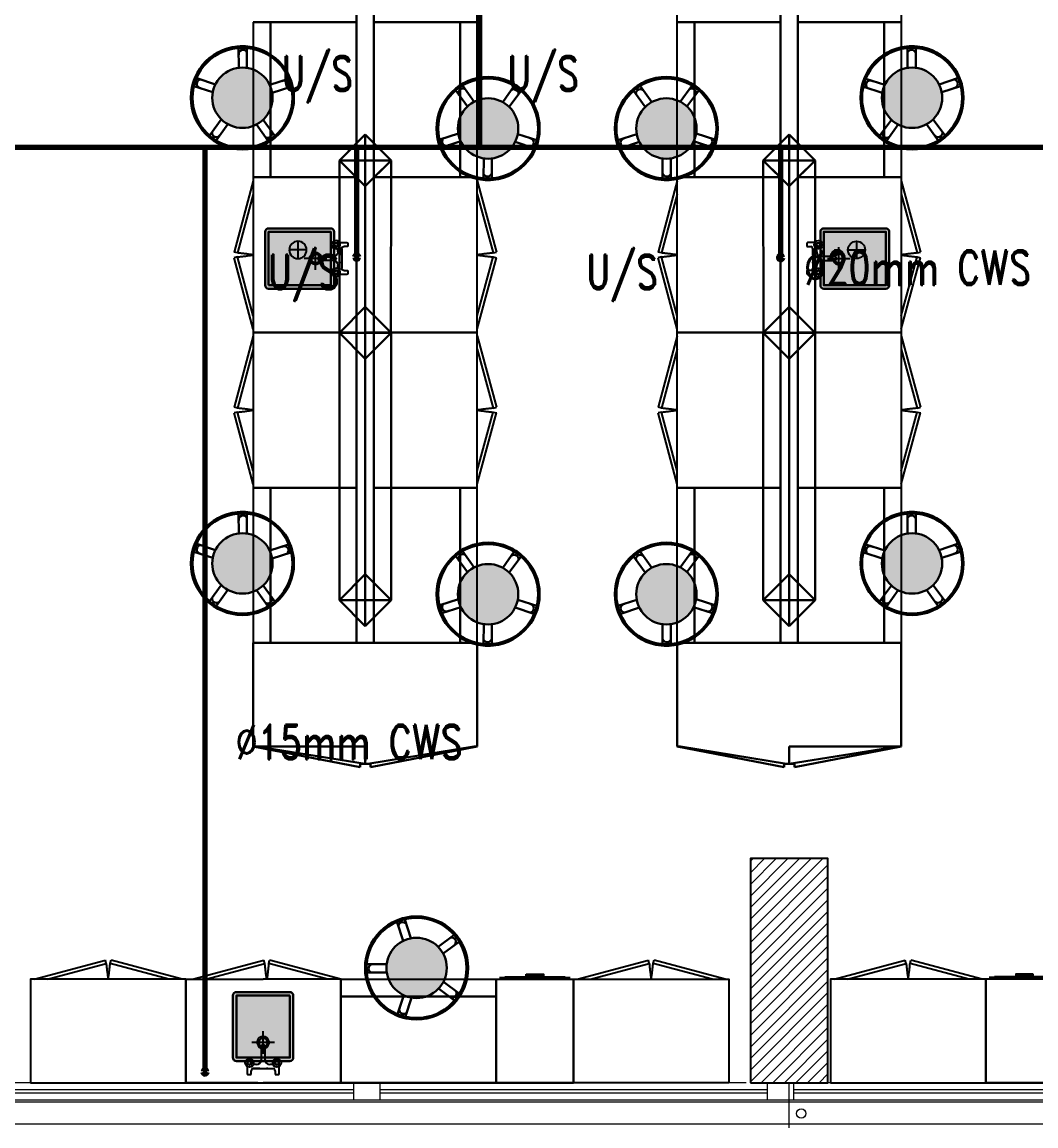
# Model space of a CAD drawing. Extents: x 800 to 995, y 398 to 804.
# Drawn here: x 888.55 to 894.43, y 742.38 to 748.78 of the extents above; entities that cross this region are included whole.
import ezdxf

# ---------------------------------------------------------------- set-up
doc = ezdxf.new("R2010")
doc.units = 0
doc.header["$MEASUREMENT"] = 0
for name, pattern in [('ACAD_ISO02W100', [15, 12, -3]), ('CENTERX2', [4, 2.5, -0.5, 0.5, -0.5]), ('DASHED', [19.05, 12.7, -6.35])]:
    doc.linetypes.add(name, pattern=pattern)
doc.layers.get('0').update_dxf_attribs({"color": 252, "linetype": 'CONTINUOUS', "lineweight": 30})
for name, color, linetype in [('-FUR', 252, 'CONTINUOUS'), ('LAYER8', 3, 'CONTINUOUS'), ('SAN', 2, 'CONTINUOUS')]:
    doc.layers.add(name, color=color, linetype=linetype)
for name, color, linetype, lineweight in [('axis', 1, 'CENTERX2', 5), ('Column', 6, 'CONTINUOUS', 25), ('elev', 90, 'CONTINUOUS', 9), ('Elevation', 150, 'CONTINUOUS', 18), ('hatch', 252, 'CONTINUOUS', 9), ('P-C-WATER', 5, 'CONTINUOUS', 70), ('P-TEXT', 1, 'CONTINUOUS', 25), ('WINDOW', 252, 'CONTINUOUS', 5)]:
    doc.layers.add(name, color=color, linetype=linetype, lineweight=lineweight)
doc.styles.add('ROMANC', font='romand.shx')

# ---------------------------------------------------------------- blocks, each defined once
blk = doc.blocks.new('YY5Y5')
at = {"layer": 'SAN', "color": 1}
for p, q in [((433.83, 542.04), (433.83, 538.56)), ((435.73, 542.41), (434.2, 542.41)), ((435.73, 540.55), (435.73, 542.41)), ((446.18, 539.55), (436.73, 539.55)), ((443.04, 539.55), (446.16, 539.55)), ((447.16, 542.41), (447.16, 540.55)), ((448.69, 542.41), (447.16, 542.41)), ((449.07, 538.56), (449.07, 542.04)), ((434.16, 537.56), (433.7, 538.02)), ((434.16, 536.15), (433.7, 535.69)), ((435.58, 537.56), (436.04, 538.02)), ((435.58, 536.15), (436.04, 535.69)), ((436.72, 537.65), (438.25, 537.65)), ((440.5, 535.4), (440.5, 528.74)), ((442.4, 528.74), (442.4, 535.4)), ((444.65, 537.65), (446.18, 537.65)), ((447.32, 537.56), (446.86, 538.02)), ((447.32, 536.15), (446.86, 535.69)), ((448.74, 537.56), (449.2, 538.02)), ((448.74, 536.15), (449.2, 535.69)), ((440.87, 528.36), (442.03, 528.36))]:
    blk.add_line(p, q, dxfattribs=at)
at = {"layer": 'SAN', "color": 1, "linetype": 'Continuous'}
blk.add_line((439.23, 539.55), (439.86, 539.55), dxfattribs=at)
at = {"layer": 'SAN', "color": 2, "linetype": 'DASHED'}
for points in [[(441.45, 532.42), (441.45, 521.63)], [(436.06, 527.03), (446.84, 527.03)]]:
    blk.add_lwpolyline(points, dxfattribs=at)
at = {"layer": 'SAN', "color": 1}
for centre, radius in [((434.87, 536.85), 2), ((434.87, 536.85), 1), ((434.87, 536.85), 0.8), ((448.03, 536.85), 2), ((448.03, 536.85), 1), ((448.03, 536.85), 0.8)]:
    blk.add_circle(centre, radius, dxfattribs=at)
for centre, radius, start, end in [((434.2, 542.04), 0.375, 90, 180), ((436.73, 540.55), 1, 180, 270), ((446.16, 540.55), 1, 270, 0), ((448.69, 542.04), 0.375, 0, 90), ((438.25, 535.4), 2.25, 0, 90), ((444.65, 535.4), 2.25, 90, 180), ((441.45, 527.03), 2.86, 109.4319, 70.5681), ((441.45, 527.03), 2.08, 117.2765, 62.7235), ((440.87, 528.74), 0.375, 180, 270), ((442.03, 528.74), 0.375, 270, 360)]:
    blk.add_arc(centre, radius, start, end, dxfattribs=at)
blk = doc.blocks.new('fd')
at = {"layer": '-FUR'}
h = blk.add_hatch(color=254, dxfattribs=at)
h.paths.add_polyline_path([(1322.6636, 576.6994), (1322.3536, 576.6994), (1322.3536, 577.0594), (1322.6636, 577.0594)], flags=16)
edge = h.paths.add_edge_path()
edge.add_line((1322.6636, 576.6794), (1322.3536, 576.6794))
edge.add_arc((1322.3536, 576.6994), 0.02, 180, 270, ccw=False)
edge.add_line((1322.3336, 576.6994), (1322.3336, 577.0594))
edge.add_arc((1322.3536, 577.0594), 0.02, 90, 180, ccw=False)
edge.add_line((1322.3536, 577.0794), (1322.6636, 577.0794))
edge.add_arc((1322.6636, 577.0594), 0.02, 0, 90, ccw=False)
edge.add_line((1322.6836, 577.0594), (1322.6836, 576.6994))
edge.add_arc((1322.6636, 576.6994), 0.02, -90, 0, ccw=False)
blk.add_hatch(color=253, dxfattribs=at).paths.add_polyline_path([(1322.6636, 577.0594), (1322.6636, 576.6994), (1322.3536, 576.6994), (1322.3536, 577.0594)])
h = blk.add_hatch(color=251, dxfattribs=at)
h.paths.add_polyline_path([(1322.6337, 577.0294), (1322.6636, 577.0594), (1322.6636, 576.6994), (1322.6336, 576.7294)])
h.paths.add_polyline_path([(1322.6336, 576.7294), (1322.6636, 576.6994), (1322.3536, 576.6994), (1322.3836, 576.7294)])
h = blk.add_hatch(color=252, dxfattribs=at)
h.paths.add_polyline_path([(1322.3836, 577.0294), (1322.3536, 577.0594), (1322.6636, 577.0594), (1322.6337, 577.0294)])
h.paths.add_polyline_path([(1322.3836, 576.7294), (1322.3536, 576.6994), (1322.3536, 577.0594), (1322.3836, 577.0294)])
for p, q in [((1322.4784, 577.2056), (1322.0597, 577.2056)), ((1322.4784, 577.2056), (1322.9597, 577.2056)), ((1322.0597, 576.6056), (1322.5097, 576.6056)), ((1322.9597, 576.6056), (1322.5097, 576.6056))]:
    blk.add_line(p, q, dxfattribs=at)
at = {"layer": '-FUR', "linetype": 'ACAD_ISO02W100'}
for p, q in [((1322.0597, 577.2056), (1322.5097, 577.2056)), ((1322.9597, 577.2056), (1322.5097, 577.2056)), ((1322.0997, 576.6056), (1322.5133, 576.4948)), ((1322.177, 576.6056), (1322.5185, 576.5141)), ((1322.8824, 576.6056), (1322.541, 576.5141)), ((1322.9597, 576.6056), (1322.5462, 576.4948)), ((1322.5185, 576.5141), (1322.5133, 576.4948)), ((1322.541, 576.5141), (1322.5462, 576.4948))]:
    blk.add_line(p, q, dxfattribs=at)
for centre, start, end in [((1324.045, 576.3727), 171.26112, 174.70691), ((1321.0144, 576.3727), 5.29309, 8.73888)]:
    blk.add_arc(centre, 1.5331, start, end, dxfattribs=at)
for p, q in [((1322.0597, 577.2056), (1322.0597, 576.6056)), ((1322.9597, 577.2056), (1322.9597, 576.6056))]:
    blk.add_line(p, q)
blk.add_lwpolyline([(1322.6636, 576.6794), (1322.3536, 576.6794, -0.414214), (1322.3336, 576.6994), (1322.3336, 577.0594, -0.414214), (1322.3536, 577.0794), (1322.6636, 577.0794, -0.414214), (1322.6836, 577.0594), (1322.6836, 576.6994, -0.414214)], format="xyb", close=True)
blk.add_lwpolyline([(1322.6636, 576.6794), (1322.3536, 576.6794, -0.414214), (1322.3336, 576.6994), (1322.3336, 577.0594, -0.414214), (1322.3536, 577.0794), (1322.6636, 577.0794, -0.414214), (1322.6836, 577.0594), (1322.6836, 576.6994, -0.414214)], format="xyb", close=True)
blk.add_lwpolyline([(1322.6636, 576.6994), (1322.3536, 576.6994), (1322.3536, 577.0594), (1322.6636, 577.0594)], close=True)
at = {"extrusion": (0, 0, -1), "xscale": 0.0121000000000322, "yscale": 0.0121000000000322, "zscale": -0.0121}
blk.add_blockref('YY5Y5', (-1327.8502, 570.5947), dxfattribs=at)
blk = doc.blocks.new('juy')
blk.add_line((1322.9597, 577.2056), (1322.9597, 576.6056))
blk.add_blockref('fd', (0, 0))
blk = doc.blocks.new('vfd')
at = {"layer": '-FUR'}
h = blk.add_hatch(color=254, dxfattribs=at)
h.paths.add_polyline_path([(1316.635, 565.8296), (1316.635, 566.1396), (1316.275, 566.1396), (1316.275, 565.8296)], flags=16)
edge = h.paths.add_edge_path()
edge.add_line((1316.655, 565.8296), (1316.655, 566.1396))
edge.add_ellipse((1316.635, 566.1396), major_axis=(-0.0141, -0.0141), ratio=1, start_angle=135, end_angle=225)
edge.add_line((1316.635, 566.1596), (1316.275, 566.1596))
edge.add_ellipse((1316.275, 566.1396), major_axis=(-0.0141, -0.0141), ratio=1, start_angle=225, end_angle=315)
edge.add_line((1316.255, 566.1396), (1316.255, 565.8296))
edge.add_ellipse((1316.275, 565.8296), major_axis=(0.0141, -0.0141), ratio=1, start_angle=225, end_angle=315)
edge.add_line((1316.275, 565.8096), (1316.635, 565.8096))
edge.add_ellipse((1316.635, 565.8296), major_axis=(0.0141, -0.0141), ratio=1, start_angle=-45, end_angle=45)
blk.add_hatch(color=253, dxfattribs=at).paths.add_polyline_path([(1316.275, 565.8296), (1316.635, 565.8296), (1316.635, 566.1396), (1316.275, 566.1396)])
h = blk.add_hatch(color=251, dxfattribs=at)
h.paths.add_polyline_path([(1316.305, 565.8596), (1316.275, 565.8296), (1316.635, 565.8296), (1316.605, 565.8596)])
h.paths.add_polyline_path([(1316.605, 565.8596), (1316.635, 565.8296), (1316.635, 566.1396), (1316.605, 566.1096)])
h = blk.add_hatch(color=252, dxfattribs=at)
h.paths.add_polyline_path([(1316.305, 566.1096), (1316.275, 566.1396), (1316.275, 565.8296), (1316.305, 565.8596)])
h.paths.add_polyline_path([(1316.605, 566.1096), (1316.635, 566.1396), (1316.275, 566.1396), (1316.305, 566.1096)])
blk.add_lwpolyline([(1316.655, 565.8296), (1316.655, 566.1396, 0.414214), (1316.635, 566.1596), (1316.275, 566.1596, 0.414214), (1316.255, 566.1396), (1316.255, 565.8296, 0.414214), (1316.275, 565.8096), (1316.635, 565.8096, 0.414214)], format="xyb", close=True)
blk.add_lwpolyline([(1316.655, 565.8296), (1316.655, 566.1396, 0.414214), (1316.635, 566.1596), (1316.275, 566.1596, 0.414214), (1316.255, 566.1396), (1316.255, 565.8296, 0.414214), (1316.275, 565.8096), (1316.635, 565.8096, 0.414214)], format="xyb", close=True)
blk.add_lwpolyline([(1316.635, 565.8296), (1316.635, 566.1396), (1316.275, 566.1396), (1316.275, 565.8296)], close=True)
at = {"layer": 'LAYER8'}
for p, q in [((1316.465, 566.0846), (1316.465, 565.9846)), ((1316.415, 566.0346), (1316.515, 566.0346))]:
    blk.add_line(p, q, dxfattribs=at)
blk.add_circle((1316.465, 566.0346), 0.05, dxfattribs=at)
at = {"xscale": 0.0121, "yscale": 0.0121, "zscale": 0.0121, "rotation": 89.99999999999997}
blk.add_blockref('YY5Y5', (1322.7397, 560.6431), dxfattribs=at)

msp = doc.modelspace()

# ---------------------------------------------------------------- hatches: boundary and pattern name
h = msp.add_hatch(color=256)
h.set_gradient(color1=(132, 132, 132), name='SPHERICAL')
h.paths.add_polyline_path([(890, 748.3426, -1), (889.65, 748.3426, -1)])
h = msp.add_hatch(color=256)
h.set_gradient(color1=(132, 132, 132), name='SPHERICAL')
h.paths.add_polyline_path([(893.5343, 748.3426, 1), (893.8843, 748.3426, 1)])
h = msp.add_hatch(color=256)
h.set_gradient(color1=(132, 132, 132), name='SPHERICAL')
h.paths.add_polyline_path([(891.0752, 748.1645, -1), (891.4252, 748.1645, -1)])
h = msp.add_hatch(color=256)
h.set_gradient(color1=(132, 132, 132), name='SPHERICAL')
h.paths.add_polyline_path([(892.4591, 748.1645, 1), (892.1091, 748.1645, 1)])
h = msp.add_hatch(color=256)
h.set_gradient(color1=(132, 132, 132), name='SPHERICAL')
h.paths.add_polyline_path([(890, 745.6426, -1), (889.65, 745.6426, -1)])
h = msp.add_hatch(color=256)
h.set_gradient(color1=(132, 132, 132), name='SPHERICAL')
h.paths.add_polyline_path([(893.5343, 745.6426, 1), (893.8843, 745.6426, 1)])
h = msp.add_hatch(color=256)
h.set_gradient(color1=(132, 132, 132), name='SPHERICAL')
h.paths.add_polyline_path([(891.0752, 745.4645, -1), (891.4252, 745.4645, -1)])
h = msp.add_hatch(color=256)
h.set_gradient(color1=(132, 132, 132), name='SPHERICAL')
h.paths.add_polyline_path([(892.4591, 745.4645, 1), (892.1091, 745.4645, 1)])
h = msp.add_hatch(color=256)
h.set_gradient(color1=(132, 132, 132), name='SPHERICAL')
h.paths.add_polyline_path([(890.8352, 743.1225, 1), (890.8352, 743.4725, 1)])
at = {"layer": 'hatch'}
h = msp.add_hatch(dxfattribs=at)
h.set_pattern_fill('ANSI31', color=252, scale=0.015, style=0)
h.set_pattern_definition([(45, (1093.753867, 428.309505), (-0.0336759605, 0.0336759605), [])])
h.paths.add_polyline_path([(892.7717, 742.6316), (893.2217, 742.6316), (893.2217, 743.9316), (892.7717, 743.9316)])

# ---------------------------------------------------------------- linework, layer by layer
at = {"layer": '-FUR', "linetype": 'ACAD_ISO02W100'}
for p, q in [((890.5876, 748.7816), (890.5876, 749.2316)), ((892.9467, 748.7816), (892.9467, 749.2316)), ((893.0467, 749.2316), (893.0467, 748.7816)), ((889.8876, 748.7816), (889.8876, 747.8816)), ((891.1876, 747.8816), (891.1876, 748.7816)), ((892.3467, 747.8816), (892.3467, 748.7816)), ((893.6467, 748.7816), (893.6467, 747.8816)), ((889.8876, 747.8616), (889.7768, 747.448)), ((890.4876, 746.9816), (890.4876, 747.8816)), ((890.5876, 747.8816), (890.5876, 746.9816)), ((891.1876, 747.8616), (891.2984, 747.448)), ((892.3467, 747.8616), (892.2359, 747.448)), ((892.9467, 747.8816), (892.9467, 746.9816)), ((893.0467, 746.9816), (893.0467, 747.8816)), ((893.6467, 747.8616), (893.7575, 747.448)), ((889.8876, 747.7843), (889.7961, 747.4428)), ((891.1876, 747.7843), (891.2791, 747.4428)), ((892.3467, 747.7843), (892.2552, 747.4428)), ((893.6467, 747.7843), (893.7382, 747.4428)), ((889.7961, 747.4428), (889.7768, 747.448)), ((889.7961, 747.4203), (889.7768, 747.4151)), ((889.8876, 747.0016), (889.7768, 747.4151)), ((889.8876, 747.0788), (889.7961, 747.4203)), ((891.1876, 747.0788), (891.2791, 747.4203)), ((891.1876, 747.0016), (891.2984, 747.4151)), ((891.2791, 747.4428), (891.2984, 747.448)), ((891.2791, 747.4203), (891.2984, 747.4151)), ((892.2552, 747.4428), (892.2359, 747.448)), ((892.2552, 747.4203), (892.2359, 747.4151)), ((892.3467, 747.0016), (892.2359, 747.4151)), ((892.3467, 747.0788), (892.2552, 747.4203)), ((893.6467, 747.0788), (893.7382, 747.4203)), ((893.6467, 747.0016), (893.7575, 747.4151)), ((893.7382, 747.4428), (893.7575, 747.448)), ((893.7382, 747.4203), (893.7575, 747.4151)), ((889.8876, 746.9616), (889.7768, 746.548)), ((890.4876, 746.0816), (890.4876, 746.9816)), ((890.5876, 746.9816), (890.5876, 746.0816)), ((891.1876, 746.9616), (891.2984, 746.548)), ((892.3467, 746.9616), (892.2359, 746.548)), ((892.9467, 746.9816), (892.9467, 746.0816)), ((893.0467, 746.0816), (893.0467, 746.9816)), ((893.6467, 746.9616), (893.7575, 746.548)), ((889.8876, 746.8843), (889.7961, 746.5428)), ((891.1876, 746.8843), (891.2791, 746.5428)), ((892.3467, 746.8843), (892.2552, 746.5428)), ((893.6467, 746.8843), (893.7382, 746.5428)), ((889.7961, 746.5428), (889.7768, 746.548)), ((889.7961, 746.5203), (889.7768, 746.5151)), ((889.8876, 746.1016), (889.7768, 746.5151)), ((889.8876, 746.1788), (889.7961, 746.5203)), ((891.1876, 746.1788), (891.2791, 746.5203)), ((891.1876, 746.1016), (891.2984, 746.5151)), ((891.2791, 746.5428), (891.2984, 746.548)), ((891.2791, 746.5203), (891.2984, 746.5151)), ((892.2552, 746.5428), (892.2359, 746.548)), ((892.2552, 746.5203), (892.2359, 746.5151)), ((892.3467, 746.1016), (892.2359, 746.5151)), ((892.3467, 746.1788), (892.2552, 746.5203)), ((893.6467, 746.1788), (893.7382, 746.5203)), ((893.6467, 746.1016), (893.7575, 746.5151)), ((893.7382, 746.5428), (893.7575, 746.548)), ((893.7382, 746.5203), (893.7575, 746.5151)), ((889.8876, 746.0816), (889.8876, 745.1816)), ((891.1876, 745.1816), (891.1876, 746.0816)), ((892.3467, 745.1816), (892.3467, 746.0816)), ((893.6467, 746.0816), (893.6467, 745.1816)), ((888.6162, 743.2316), (889.0298, 743.3424)), ((888.6935, 743.2316), (889.035, 743.3231)), ((889.035, 743.3231), (889.0298, 743.3424)), ((889.0575, 743.3231), (889.0627, 743.3424)), ((889.399, 743.2316), (889.0575, 743.3231)), ((889.4762, 743.2316), (889.0627, 743.3424)), ((891.7662, 743.2316), (892.1798, 743.3424)), ((891.8435, 743.2316), (892.185, 743.3231)), ((892.185, 743.3231), (892.1798, 743.3424)), ((892.2075, 743.3231), (892.2127, 743.3424)), ((892.549, 743.2316), (892.2075, 743.3231)), ((892.6262, 743.2316), (892.2127, 743.3424)), ((893.2567, 743.2316), (893.6703, 743.3424)), ((893.334, 743.2316), (893.6754, 743.3231)), ((893.6754, 743.3231), (893.6703, 743.3424)), ((893.698, 743.3231), (893.7031, 743.3424)), ((894.0394, 743.2316), (893.698, 743.3231)), ((894.1167, 743.2316), (893.7031, 743.3424)), ((890.3962, 743.2316), (891.2962, 743.2316)), ((888.5962, 742.6316), (889.4962, 742.6316)), ((891.2962, 742.6316), (891.7462, 742.6316)), ((892.6462, 742.6316), (891.7462, 742.6316)), ((893.2367, 742.6316), (894.1367, 742.6316)), ((894.5867, 742.6316), (894.1367, 742.6316))]:
    msp.add_line(p, q, dxfattribs=at)
at = {"layer": '-FUR'}
for p, q in [((891.3162, 743.2416), (891.7262, 743.2416)), ((891.3462, 743.2466), (891.6962, 743.2466)), ((894.5667, 743.2416), (894.1567, 743.2416)), ((894.5367, 743.2466), (894.1867, 743.2466))]:
    msp.add_line(p, q, dxfattribs=at)
for points in [[(891.1876, 748.7816), (891.1876, 749.2316), (890.5876, 749.2316), (890.5876, 748.7816)], [(892.3467, 748.7816), (892.3467, 749.2316), (892.9467, 749.2316), (892.9467, 748.7816)], [(893.6467, 749.2316), (893.6467, 748.7816), (893.0467, 748.7816), (893.0467, 749.2316)], [(890.4876, 746.9816), (890.4876, 747.8816), (889.8876, 747.8816), (889.8876, 746.9816)], [(890.5876, 747.8816), (890.5876, 746.9816), (891.1876, 746.9816), (891.1876, 747.8816)], [(892.9467, 747.8816), (892.9467, 746.9816), (892.3467, 746.9816), (892.3467, 747.8816)], [(893.0467, 746.9816), (893.0467, 747.8816), (893.6467, 747.8816), (893.6467, 746.9816)], [(890.4876, 746.0816), (890.4876, 746.9816), (889.8876, 746.9816), (889.8876, 746.0816)], [(890.5876, 746.9816), (890.5876, 746.0816), (891.1876, 746.0816), (891.1876, 746.9816)], [(892.9467, 746.9816), (892.9467, 746.0816), (892.3467, 746.0816), (892.3467, 746.9816)], [(893.0467, 746.0816), (893.0467, 746.9816), (893.6467, 746.9816), (893.6467, 746.0816)], [(888.5962, 742.6316), (889.4962, 742.6316), (889.4962, 743.2316), (888.5962, 743.2316)], [(891.2962, 743.2316), (891.7462, 743.2316), (891.7462, 742.6316), (891.2962, 742.6316)], [(892.6462, 742.6316), (891.7462, 742.6316), (891.7462, 743.2316), (892.6462, 743.2316)], [(893.2367, 742.6316), (894.1367, 742.6316), (894.1367, 743.2316), (893.2367, 743.2316)], [(894.5867, 743.2316), (894.1367, 743.2316), (894.1367, 742.6316), (894.5867, 742.6316)]]:
    msp.add_lwpolyline(points, close=True, dxfattribs=at)
at = {"layer": '-FUR', "color": 1}
for points in [[(891.4712, 743.2616), (891.5712, 743.2616), (891.5712, 743.2516), (891.4712, 743.2516)], [(894.4117, 743.2616), (894.3117, 743.2616), (894.3117, 743.2516), (894.4117, 743.2516)]]:
    msp.add_lwpolyline(points, close=True, dxfattribs=at)
at = {"layer": '-FUR', "linetype": 'ACAD_ISO02W100'}
for centre, start, end in [((889.6547, 745.9163), 81.26112, 84.70691), ((889.6547, 748.9468), 275.29309, 278.73888), ((891.4205, 745.9163), 95.29309, 98.73888), ((891.4205, 748.9468), 261.26112, 264.70691), ((892.1138, 745.9163), 81.26112, 84.70691), ((892.1138, 748.9468), 275.29309, 278.73888), ((893.8796, 745.9163), 95.29309, 98.73888), ((893.8796, 748.9468), 261.26112, 264.70691), ((889.6547, 745.0163), 81.26112, 84.70691), ((889.6547, 748.0468), 275.29309, 278.73888), ((891.4205, 745.0163), 95.29309, 98.73888), ((891.4205, 748.0468), 261.26112, 264.70691), ((892.1138, 745.0163), 81.26112, 84.70691), ((892.1138, 748.0468), 275.29309, 278.73888), ((893.8796, 745.0163), 95.29309, 98.73888), ((893.8796, 748.0468), 261.26112, 264.70691), ((890.5615, 743.4645), 185.29309, 188.73888), ((887.531, 743.4645), 351.26112, 354.70691), ((893.7115, 743.4645), 185.29309, 188.73888), ((890.681, 743.4645), 351.26112, 354.70691), ((895.202, 743.4645), 185.29309, 188.73888), ((892.1714, 743.4645), 351.26112, 354.70691)]:
    msp.add_arc(centre, 1.5331, start, end, dxfattribs=at)
for p, q in [((890.4876, 750.1316), (890.4876, 745.5295)), ((890.5876, 745.53), (890.5876, 750.1316)), ((892.9467, 745.53), (892.9467, 750.1316)), ((893.0467, 750.1316), (893.0467, 745.5295)), ((889.8876, 748.7816), (890.4876, 748.7816)), ((889.9876, 747.8816), (889.9876, 748.7816)), ((890.4876, 748.7816), (890.4876, 747.8816)), ((890.5876, 747.8816), (890.5876, 748.7816)), ((890.5876, 748.7816), (891.1876, 748.7816)), ((891.1876, 748.7816), (891.0876, 748.7816)), ((891.0876, 748.7816), (891.0876, 747.8816)), ((892.9467, 748.7816), (892.3467, 748.7816)), ((892.3467, 748.7816), (892.4467, 748.7816)), ((892.4467, 748.7816), (892.4467, 747.8816)), ((892.9467, 747.8816), (892.9467, 748.7816)), ((893.6467, 748.7816), (893.0467, 748.7816)), ((893.0467, 748.7816), (893.0467, 747.8816)), ((893.5467, 747.8816), (893.5467, 748.7816)), ((889.8033, 748.5162), (889.8028, 748.6316)), ((889.8128, 748.6416), (889.8403, 748.6415)), ((889.8507, 748.5157), (889.8511, 748.629)), ((893.6836, 748.5157), (893.6832, 748.629)), ((893.7215, 748.6416), (893.694, 748.6415)), ((893.731, 748.5162), (893.7315, 748.6316)), ((889.5368, 748.4234), (889.5454, 748.4495)), ((889.6683, 748.4205), (889.5607, 748.4559)), ((889.9834, 748.4169), (890.0931, 748.453)), ((890.1056, 748.4465), (890.1141, 748.4204)), ((893.4287, 748.4465), (893.4203, 748.4204)), ((893.5509, 748.4169), (893.4412, 748.453)), ((893.866, 748.4205), (893.9736, 748.4559)), ((893.9975, 748.4234), (893.9889, 748.4495)), ((889.6531, 748.3756), (889.5432, 748.4108)), ((889.9976, 748.3716), (890.1055, 748.4062)), ((891.1306, 748.2922), (891.0623, 748.3853)), ((891.0646, 748.3993), (891.0869, 748.4154)), ((891.1693, 748.3197), (891.103, 748.4116)), ((891.3347, 748.3178), (891.4022, 748.4114)), ((891.3727, 748.2895), (891.4397, 748.3809)), ((891.4161, 748.4136), (891.4383, 748.3974)), ((892.1616, 748.2895), (892.0946, 748.3809)), ((892.1182, 748.4136), (892.096, 748.3974)), ((892.1996, 748.3178), (892.1321, 748.4114)), ((892.3651, 748.3197), (892.4313, 748.4116)), ((892.4037, 748.2922), (892.472, 748.3853)), ((892.4697, 748.3993), (892.4474, 748.4154)), ((893.5367, 748.3716), (893.4289, 748.4062)), ((893.8812, 748.3756), (893.9911, 748.4108)), ((889.7025, 748.2176), (889.6355, 748.1262)), ((889.7405, 748.1893), (889.673, 748.0956)), ((889.906, 748.1874), (889.9722, 748.0955)), ((889.9446, 748.2148), (890.0129, 748.1217)), ((893.5897, 748.2148), (893.5214, 748.1217)), ((893.6284, 748.1874), (893.5621, 748.0955)), ((893.7938, 748.1893), (893.8613, 748.0956)), ((893.8318, 748.2176), (893.8988, 748.1262)), ((889.6591, 748.0935), (889.6369, 748.1097)), ((890.0106, 748.1078), (889.9883, 748.0917)), ((890.5378, 748.1298), (890.3878, 747.9798)), ((890.5378, 748.1298), (890.3878, 747.9798)), ((890.6878, 747.9798), (890.5378, 748.1298)), ((890.5378, 747.9798), (890.5378, 748.1298)), ((890.6878, 747.9798), (890.5378, 748.1298)), ((891.0776, 748.1355), (890.9698, 748.1008)), ((891.4221, 748.1315), (891.532, 748.0963)), ((892.1122, 748.1315), (892.0023, 748.0963)), ((892.4567, 748.1355), (892.5646, 748.1008)), ((892.8465, 747.9798), (892.9965, 748.1298)), ((892.8465, 747.9798), (892.9965, 748.1298)), ((892.9965, 748.1298), (893.1465, 747.9798)), ((892.9965, 747.9798), (892.9965, 748.1298)), ((892.9965, 748.1298), (893.1465, 747.9798)), ((893.5237, 748.1078), (893.546, 748.0917)), ((893.8752, 748.0935), (893.8974, 748.1097)), ((890.3878, 747.9798), (890.4876, 748.0795)), ((890.5876, 748.08), (890.6878, 747.9798)), ((890.9696, 748.0605), (890.9612, 748.0867)), ((891.0918, 748.0902), (890.9821, 748.0541)), ((891.4069, 748.0866), (891.5145, 748.0512)), ((891.5384, 748.0837), (891.5298, 748.0576)), ((891.9959, 748.0837), (892.0045, 748.0576)), ((892.1274, 748.0866), (892.0198, 748.0512)), ((892.4425, 748.0902), (892.5522, 748.0541)), ((892.5647, 748.0605), (892.5731, 748.0867)), ((892.9467, 748.08), (892.8465, 747.9798)), ((893.1465, 747.9798), (893.0467, 748.0795)), ((890.3878, 747.9798), (890.6878, 747.9798)), ((890.5378, 747.8298), (890.3878, 747.9798)), ((890.3878, 747.9798), (890.6878, 747.9798)), ((890.5378, 747.9798), (890.3878, 747.9798)), ((890.3878, 747.9798), (890.5378, 747.9798)), ((890.3878, 747.9798), (890.6878, 747.9798)), ((890.5378, 747.8298), (890.3878, 747.9798)), ((890.3878, 746.9798), (890.3878, 747.9798)), ((890.3878, 747.9798), (890.6878, 747.9798)), ((890.4876, 747.88), (890.3878, 747.9798)), ((890.6878, 747.9798), (890.5378, 747.8298)), ((890.5378, 747.1298), (890.5378, 747.9798)), ((890.5378, 747.9798), (890.6878, 747.9798)), ((890.5378, 747.9798), (890.5378, 747.8298)), ((890.6878, 747.9798), (890.5378, 747.8298)), ((890.5896, 747.8816), (890.6878, 747.9798)), ((890.6878, 747.9798), (890.6861, 746.9816)), ((891.2245, 747.9914), (891.2241, 747.8781)), ((891.2719, 747.9909), (891.2724, 747.8754)), ((892.2624, 747.9909), (892.2619, 747.8754)), ((892.3098, 747.9914), (892.3102, 747.8781)), ((893.1465, 747.9798), (892.8465, 747.9798)), ((893.1465, 747.9798), (892.8465, 747.9798)), ((892.8465, 747.9798), (892.9965, 747.8298)), ((892.9965, 747.9798), (892.8465, 747.9798)), ((893.1465, 747.9798), (892.8465, 747.9798)), ((892.8465, 747.9798), (892.9965, 747.8298)), ((893.1465, 747.9798), (892.8465, 747.9798)), ((892.8465, 747.9798), (892.8483, 746.9816)), ((892.9447, 747.8816), (892.8465, 747.9798)), ((892.9965, 747.8298), (893.1465, 747.9798)), ((892.9965, 747.1298), (892.9965, 747.9798)), ((892.9965, 747.9798), (893.1465, 747.9798)), ((893.1465, 747.9798), (892.9965, 747.9798)), ((892.9965, 747.9798), (892.9965, 747.8298)), ((892.9965, 747.8298), (893.1465, 747.9798)), ((893.0467, 747.88), (893.1465, 747.9798)), ((893.1465, 746.9798), (893.1465, 747.9798)), ((890.4876, 747.8816), (889.8876, 747.8816)), ((889.8876, 747.8816), (889.9876, 747.8816)), ((891.1876, 747.8816), (890.5876, 747.8816)), ((891.2624, 747.8655), (891.2349, 747.8656)), ((892.2719, 747.8655), (892.2994, 747.8656)), ((892.3467, 747.8816), (892.9467, 747.8816)), ((893.0467, 747.8816), (893.6467, 747.8816)), ((893.6467, 747.8816), (893.5467, 747.8816)), ((890.5378, 747.1298), (890.3878, 746.9798)), ((890.5378, 746.9798), (890.5378, 747.1298)), ((890.6878, 746.9798), (890.5378, 747.1298)), ((892.8465, 746.9798), (892.9965, 747.1298)), ((892.9965, 746.9798), (892.9965, 747.1298)), ((892.9965, 747.1298), (893.1465, 746.9798)), ((890.6878, 746.9798), (890.3878, 746.9798)), ((890.5378, 746.8298), (890.3878, 746.9798)), ((890.3878, 746.9798), (890.6878, 746.9798)), ((890.3878, 745.4298), (890.3878, 746.9798)), ((890.5876, 746.9816), (890.5376, 746.9816)), ((890.5378, 746.9798), (890.5378, 746.8298)), ((890.5378, 746.8298), (890.6878, 746.9798)), ((890.5378, 746.9798), (890.5378, 745.2798)), ((890.6878, 746.9798), (890.6878, 745.4298)), ((892.8465, 746.9798), (893.1465, 746.9798)), ((892.9965, 746.8298), (892.8465, 746.9798)), ((893.1465, 746.9798), (892.8465, 746.9798)), ((892.8465, 746.9798), (892.8465, 745.4298)), ((892.9467, 746.9816), (892.9967, 746.9816)), ((892.9965, 746.9798), (892.9965, 746.8298)), ((892.9965, 746.8298), (893.1465, 746.9798)), ((892.9965, 746.9798), (892.9965, 745.2798)), ((893.1465, 745.4298), (893.1465, 746.9798)), ((890.5378, 745.5798), (890.5378, 746.4298)), ((892.9965, 745.5798), (892.9965, 746.4298)), ((889.8876, 746.0816), (890.4876, 746.0816)), ((889.9876, 745.1816), (889.9876, 746.0816)), ((890.4876, 746.0816), (890.4876, 745.1816)), ((890.5876, 745.1816), (890.5876, 746.0816)), ((890.5876, 746.0816), (891.1876, 746.0816)), ((891.1876, 746.0816), (891.0876, 746.0816)), ((891.0876, 746.0816), (891.0876, 745.1816)), ((892.9467, 746.0816), (892.3467, 746.0816)), ((892.3467, 746.0816), (892.4467, 746.0816)), ((892.4467, 746.0816), (892.4467, 745.1816)), ((892.9467, 745.1816), (892.9467, 746.0816)), ((893.6467, 746.0816), (893.0467, 746.0816)), ((893.0467, 746.0816), (893.0467, 745.1816)), ((893.5467, 745.1816), (893.5467, 746.0816)), ((889.8033, 745.8162), (889.8028, 745.9316)), ((889.8128, 745.9416), (889.8403, 745.9415)), ((889.8507, 745.8157), (889.8511, 745.929)), ((893.6836, 745.8157), (893.6832, 745.929)), ((893.7215, 745.9416), (893.694, 745.9415)), ((893.731, 745.8162), (893.7315, 745.9316)), ((889.5368, 745.7234), (889.5454, 745.7495)), ((889.6683, 745.7205), (889.5607, 745.7559)), ((889.9834, 745.7169), (890.0931, 745.753)), ((890.1056, 745.7465), (890.1141, 745.7204)), ((893.4287, 745.7465), (893.4203, 745.7204)), ((893.5509, 745.7169), (893.4412, 745.753)), ((893.866, 745.7205), (893.9736, 745.7559)), ((893.9975, 745.7234), (893.9889, 745.7495)), ((889.6531, 745.6756), (889.5432, 745.7108)), ((889.9976, 745.6716), (890.1055, 745.7062)), ((891.1306, 745.5922), (891.0623, 745.6853)), ((891.0646, 745.6993), (891.0869, 745.7154)), ((891.1693, 745.6197), (891.103, 745.7116)), ((891.3347, 745.6178), (891.4022, 745.7114)), ((891.3727, 745.5895), (891.4397, 745.6809)), ((891.4161, 745.7136), (891.4383, 745.6974)), ((892.1616, 745.5895), (892.0946, 745.6809)), ((892.1182, 745.7136), (892.096, 745.6974)), ((892.1996, 745.6178), (892.1321, 745.7114)), ((892.3651, 745.6197), (892.4313, 745.7116)), ((892.4037, 745.5922), (892.472, 745.6853)), ((892.4697, 745.6993), (892.4474, 745.7154)), ((893.5367, 745.6716), (893.4289, 745.7062)), ((893.8812, 745.6756), (893.9911, 745.7108)), ((890.5378, 745.5798), (890.3878, 745.4298)), ((890.5378, 745.4298), (890.5378, 745.5798)), ((890.6878, 745.4298), (890.5378, 745.5798)), ((892.8465, 745.4298), (892.9965, 745.5798)), ((892.9965, 745.4298), (892.9965, 745.5798)), ((892.9965, 745.5798), (893.1465, 745.4298)), ((889.7025, 745.5176), (889.6355, 745.4262)), ((889.7405, 745.4893), (889.673, 745.3956)), ((889.906, 745.4874), (889.9722, 745.3955)), ((889.9446, 745.5148), (890.0129, 745.4217)), ((893.5897, 745.5148), (893.5214, 745.4217)), ((893.6284, 745.4874), (893.5621, 745.3955)), ((893.7938, 745.4893), (893.8613, 745.3956)), ((893.8318, 745.5176), (893.8988, 745.4262)), ((889.6591, 745.3935), (889.6369, 745.4097)), ((890.6878, 745.4298), (890.3878, 745.4298)), ((890.5378, 745.2798), (890.3878, 745.4298)), ((890.3878, 745.4298), (890.6878, 745.4298)), ((890.5378, 745.4298), (890.5378, 745.2798)), ((890.5378, 745.2798), (890.6878, 745.4298)), ((891.0776, 745.4355), (890.9698, 745.4008)), ((891.4221, 745.4315), (891.532, 745.3963)), ((892.1122, 745.4315), (892.0023, 745.3963)), ((892.4567, 745.4355), (892.5646, 745.4008)), ((892.8465, 745.4298), (893.1465, 745.4298)), ((892.9965, 745.2798), (892.8465, 745.4298)), ((893.1465, 745.4298), (892.8465, 745.4298)), ((892.9965, 745.4298), (892.9965, 745.2798)), ((892.9965, 745.2798), (893.1465, 745.4298)), ((893.8752, 745.3935), (893.8974, 745.4097)), ((890.0106, 745.4078), (889.9883, 745.3917)), ((890.9696, 745.3605), (890.9612, 745.3867)), ((891.0918, 745.3902), (890.9821, 745.3541)), ((891.4069, 745.3866), (891.5145, 745.3512)), ((891.5384, 745.3837), (891.5298, 745.3576)), ((891.9959, 745.3837), (892.0045, 745.3576)), ((892.1274, 745.3866), (892.0198, 745.3512)), ((892.4425, 745.3902), (892.5522, 745.3541)), ((892.5647, 745.3605), (892.5731, 745.3867)), ((893.5237, 745.4078), (893.546, 745.3917)), ((891.2245, 745.2914), (891.2241, 745.1781)), ((891.2719, 745.2909), (891.2724, 745.1754)), ((892.2624, 745.2909), (892.2619, 745.1754)), ((892.3098, 745.2914), (892.3102, 745.1781)), ((889.8876, 745.1816), (889.8876, 744.5816)), ((889.8876, 745.1816), (891.1876, 745.1816)), ((890.4876, 745.1816), (889.8876, 745.1816)), ((889.8876, 745.1816), (889.9876, 745.1816)), ((891.1876, 745.1816), (890.5876, 745.1816)), ((891.1876, 744.5816), (891.1876, 745.1816)), ((891.2624, 745.1655), (891.2349, 745.1656)), ((892.2719, 745.1655), (892.2994, 745.1656)), ((893.6467, 745.1816), (892.3467, 745.1816)), ((892.3467, 744.5816), (892.3467, 745.1816)), ((892.3467, 745.1816), (892.9467, 745.1816)), ((893.0467, 745.1816), (893.6467, 745.1816)), ((893.6467, 745.1816), (893.5467, 745.1816)), ((893.6467, 745.1816), (893.6467, 744.5816)), ((889.8876, 744.5816), (890.5376, 744.5816)), ((889.8876, 744.5816), (890.5076, 744.4616)), ((889.8876, 744.5816), (889.9076, 744.5816)), ((889.9076, 744.5816), (890.5376, 744.4816)), ((890.5376, 744.5816), (890.5376, 744.4816)), ((891.1676, 744.5816), (890.5526, 744.4816)), ((891.1876, 744.5816), (890.5676, 744.4616)), ((891.1876, 744.5816), (891.1676, 744.5816)), ((892.3467, 744.5816), (892.9667, 744.4616)), ((892.3467, 744.5816), (892.3667, 744.5816)), ((892.3667, 744.5816), (892.9817, 744.4816)), ((893.6467, 744.5816), (892.9967, 744.5816)), ((892.9967, 744.5816), (892.9967, 744.4816)), ((893.6267, 744.5816), (892.9967, 744.4816)), ((893.6467, 744.5816), (893.0267, 744.4616)), ((893.6467, 744.5816), (893.6267, 744.5816)), ((890.5376, 744.4816), (890.5076, 744.4816)), ((890.5076, 744.4816), (890.5076, 744.4616)), ((890.5376, 744.4816), (890.5676, 744.4816)), ((890.5676, 744.4816), (890.5676, 744.4616)), ((892.9967, 744.4816), (892.9667, 744.4816)), ((892.9667, 744.4816), (892.9667, 744.4616)), ((892.9967, 744.4816), (893.0267, 744.4816)), ((893.0267, 744.4816), (893.0267, 744.4616)), ((890.7573, 743.4542), (890.7219, 743.5618)), ((890.7544, 743.5856), (890.7283, 743.5771)), ((890.8022, 743.4693), (890.767, 743.5793)), ((890.9602, 743.42), (891.0516, 743.4869)), ((890.9885, 743.382), (891.0822, 743.4494)), ((891.0843, 743.4634), (891.0681, 743.4856)), ((890.5362, 743.3096), (890.5363, 743.2821)), ((890.6616, 743.3192), (890.5462, 743.3197)), ((890.6621, 743.2718), (890.5488, 743.2714)), ((890.3962, 743.2316), (890.3962, 742.6316)), ((890.963, 743.1778), (891.0561, 743.1096)), ((890.9904, 743.2165), (891.0823, 743.1502)), ((891.2962, 742.6316), (891.2962, 743.2316)), ((891.2962, 743.2316), (891.2962, 743.1316)), ((891.2962, 743.1316), (890.3962, 743.1316)), ((890.7609, 743.139), (890.7248, 743.0294)), ((890.8062, 743.1249), (890.7716, 743.017)), ((891.07, 743.1119), (891.0861, 743.1342)), ((890.7313, 743.0168), (890.7574, 743.0084)), ((890.3962, 742.6316), (891.2962, 742.6316))]:
    msp.add_line(p, q)
for centre, radius in [((889.825, 748.3426), 0.299), ((889.825, 748.3426), 0.29), ((893.7093, 748.3426), 0.299), ((893.7093, 748.3426), 0.29), ((889.825, 748.3426), 0.175), ((893.7093, 748.3426), 0.175), ((891.2502, 748.1645), 0.299), ((891.2502, 748.1645), 0.29), ((892.2841, 748.1645), 0.299), ((892.2841, 748.1645), 0.29), ((891.2502, 748.1645), 0.175), ((892.2841, 748.1645), 0.175), ((889.825, 745.6426), 0.299), ((889.825, 745.6426), 0.29), ((893.7093, 745.6426), 0.299), ((893.7093, 745.6426), 0.29), ((889.825, 745.6426), 0.175), ((893.7093, 745.6426), 0.175), ((891.2502, 745.4645), 0.299), ((891.2502, 745.4645), 0.29), ((892.2841, 745.4645), 0.299), ((892.2841, 745.4645), 0.29), ((891.2502, 745.4645), 0.175), ((892.2841, 745.4645), 0.175), ((890.8352, 743.2975), 0.299), ((890.8352, 743.2975), 0.29), ((890.8352, 743.2975), 0.175)]:
    msp.add_circle(centre, radius)
for centre, radius, start, end in [((889.8128, 748.6316), 0.01, 89.79115, 179.79115), ((889.828, 748.5962), 0.025, 22.93495, 191.17517), ((889.838, 748.6286), 0.0131, 1.65402, 79.72038), ((893.6963, 748.6286), 0.0131, 100.27962, 178.34598), ((893.7063, 748.5962), 0.025, 348.82483, 157.06505), ((893.7215, 748.6316), 0.01, 0.20885, 90.20885), ((889.5463, 748.4203), 0.01, 161.79115, 251.79115), ((889.557, 748.4433), 0.0131, 73.65402, 151.72038), ((889.5847, 748.4238), 0.025, 94.93495, 263.17517), ((890.0671, 748.4181), 0.025, 310.93495, 119.17517), ((890.0961, 748.4435), 0.01, 17.79115, 107.79115), ((890.101, 748.4186), 0.0131, 289.65402, 7.72038), ((891.0926, 748.4036), 0.0131, 37.65402, 115.72038), ((892.4417, 748.4036), 0.0131, 64.27962, 142.34598), ((893.4333, 748.4186), 0.0131, 172.27962, 250.34598), ((893.4382, 748.4435), 0.01, 72.20885, 162.20885), ((893.4672, 748.4181), 0.025, 60.82483, 229.06505), ((893.9496, 748.4238), 0.025, 276.82483, 85.06505), ((893.9773, 748.4433), 0.0131, 28.27962, 106.34598), ((893.988, 748.4203), 0.01, 288.20885, 18.20885), ((891.0704, 748.3912), 0.01, 125.79115, 215.79115), ((891.1036, 748.3715), 0.025, 58.93495, 227.17517), ((891.4017, 748.3679), 0.025, 346.93495, 155.17517), ((891.4102, 748.4055), 0.01, 53.79115, 143.79115), ((891.4288, 748.3883), 0.0131, 325.65402, 43.72038), ((892.1055, 748.3883), 0.0131, 136.27962, 214.34598), ((892.1326, 748.3679), 0.025, 24.82483, 193.06505), ((892.1241, 748.4055), 0.01, 36.20885, 126.20885), ((892.4307, 748.3715), 0.025, 312.82483, 121.06505), ((892.4639, 748.3912), 0.01, 324.20885, 54.20885), ((889.6464, 748.1188), 0.0131, 145.65402, 223.72038), ((889.6735, 748.1392), 0.025, 166.93495, 335.17517), ((889.9716, 748.1356), 0.025, 238.93495, 47.17517), ((890.0048, 748.1159), 0.01, 305.79115, 35.79115), ((890.9742, 748.0885), 0.0131, 109.65402, 187.72038), ((891.0081, 748.089), 0.025, 130.93495, 299.17517), ((891.4905, 748.0833), 0.025, 274.93495, 83.17517), ((891.5289, 748.0868), 0.01, 341.79115, 71.79115), ((892.0054, 748.0868), 0.01, 108.20885, 198.20885), ((892.0438, 748.0833), 0.025, 96.82483, 265.06505), ((892.5262, 748.089), 0.025, 240.82483, 49.06505), ((892.5601, 748.0885), 0.0131, 352.27962, 70.34598), ((893.5295, 748.1159), 0.01, 144.20885, 234.20885), ((893.5627, 748.1356), 0.025, 132.82483, 301.06505), ((893.8608, 748.1392), 0.025, 204.82483, 13.06505), ((893.8879, 748.1188), 0.0131, 316.27962, 34.34598), ((889.665, 748.1016), 0.01, 233.79115, 323.79115), ((889.9826, 748.1035), 0.0131, 217.65402, 295.72038), ((890.9791, 748.0636), 0.01, 197.79115, 287.79115), ((891.5182, 748.0638), 0.0131, 253.65402, 331.72038), ((892.0161, 748.0638), 0.0131, 208.27962, 286.34598), ((892.5552, 748.0636), 0.01, 252.20885, 342.20885), ((893.5517, 748.1035), 0.0131, 244.27962, 322.34598), ((893.8693, 748.1016), 0.01, 216.20885, 306.20885), ((891.2472, 747.9109), 0.025, 202.93495, 11.17517), ((892.2871, 747.9109), 0.025, 168.82483, 337.06505), ((891.2372, 747.8785), 0.0131, 181.65402, 259.72038), ((891.2624, 747.8755), 0.01, 269.79115, 359.79115), ((892.2719, 747.8755), 0.01, 180.20885, 270.20885), ((892.2971, 747.8785), 0.0131, 280.27962, 358.34598), ((889.8128, 745.9316), 0.01, 89.79115, 179.79115), ((889.828, 745.8962), 0.025, 22.93495, 191.17517), ((889.838, 745.9286), 0.0131, 1.65402, 79.72038), ((893.6963, 745.9286), 0.0131, 100.27962, 178.34598), ((893.7063, 745.8962), 0.025, 348.82483, 157.06505), ((893.7215, 745.9316), 0.01, 0.20885, 90.20885), ((889.557, 745.7433), 0.0131, 73.65402, 151.72038), ((889.5847, 745.7238), 0.025, 94.93495, 263.17517), ((890.0671, 745.7181), 0.025, 310.93495, 119.17517), ((890.0961, 745.7435), 0.01, 17.79115, 107.79115), ((893.4382, 745.7435), 0.01, 72.20885, 162.20885), ((893.4672, 745.7181), 0.025, 60.82483, 229.06505), ((893.9496, 745.7238), 0.025, 276.82483, 85.06505), ((893.9773, 745.7433), 0.0131, 28.27962, 106.34598), ((889.5463, 745.7203), 0.01, 161.79115, 251.79115), ((890.101, 745.7186), 0.0131, 289.65402, 7.72038), ((891.0704, 745.6912), 0.01, 125.79115, 215.79115), ((891.1036, 745.6715), 0.025, 58.93495, 227.17517), ((891.0926, 745.7036), 0.0131, 37.65402, 115.72038), ((891.4017, 745.6679), 0.025, 346.93495, 155.17517), ((891.4102, 745.7055), 0.01, 53.79115, 143.79115), ((891.4288, 745.6883), 0.0131, 325.65402, 43.72038), ((892.1055, 745.6883), 0.0131, 136.27962, 214.34598), ((892.1326, 745.6679), 0.025, 24.82483, 193.06505), ((892.1241, 745.7055), 0.01, 36.20885, 126.20885), ((892.4307, 745.6715), 0.025, 312.82483, 121.06505), ((892.4417, 745.7036), 0.0131, 64.27962, 142.34598), ((892.4639, 745.6912), 0.01, 324.20885, 54.20885), ((893.4333, 745.7186), 0.0131, 172.27962, 250.34598), ((893.988, 745.7203), 0.01, 288.20885, 18.20885), ((889.6464, 745.4188), 0.0131, 145.65402, 223.72038), ((889.6735, 745.4392), 0.025, 166.93495, 335.17517), ((889.9716, 745.4356), 0.025, 238.93495, 47.17517), ((890.0048, 745.4159), 0.01, 305.79115, 35.79115), ((891.4905, 745.3833), 0.025, 274.93495, 83.17517), ((892.0438, 745.3833), 0.025, 96.82483, 265.06505), ((893.5295, 745.4159), 0.01, 144.20885, 234.20885), ((893.5627, 745.4356), 0.025, 132.82483, 301.06505), ((893.8608, 745.4392), 0.025, 204.82483, 13.06505), ((893.8879, 745.4188), 0.0131, 316.27962, 34.34598), ((889.665, 745.4016), 0.01, 233.79115, 323.79115), ((889.9826, 745.4035), 0.0131, 217.65402, 295.72038), ((890.9742, 745.3885), 0.0131, 109.65402, 187.72038), ((890.9791, 745.3636), 0.01, 197.79115, 287.79115), ((891.0081, 745.389), 0.025, 130.93495, 299.17517), ((891.5182, 745.3638), 0.0131, 253.65402, 331.72038), ((891.5289, 745.3868), 0.01, 341.79115, 71.79115), ((892.0054, 745.3868), 0.01, 108.20885, 198.20885), ((892.0161, 745.3638), 0.0131, 208.27962, 286.34598), ((892.5262, 745.389), 0.025, 240.82483, 49.06505), ((892.5552, 745.3636), 0.01, 252.20885, 342.20885), ((892.5601, 745.3885), 0.0131, 352.27962, 70.34598), ((893.5517, 745.4035), 0.0131, 244.27962, 322.34598), ((893.8693, 745.4016), 0.01, 216.20885, 306.20885), ((891.2372, 745.1785), 0.0131, 181.65402, 259.72038), ((891.2472, 745.2109), 0.025, 202.93495, 11.17517), ((891.2624, 745.1755), 0.01, 269.79115, 359.79115), ((892.2719, 745.1755), 0.01, 180.20885, 270.20885), ((892.2871, 745.2109), 0.025, 168.82483, 337.06505), ((892.2971, 745.1785), 0.0131, 280.27962, 358.34598), ((890.7345, 743.5655), 0.0131, 118.27962, 196.34598), ((890.754, 743.5377), 0.025, 6.82483, 175.06505), ((890.7575, 743.5761), 0.01, 18.20885, 108.20885), ((891.059, 743.4761), 0.0131, 46.27962, 124.34598), ((891.0386, 743.449), 0.025, 294.82483, 103.06505), ((891.0763, 743.4575), 0.01, 306.20885, 36.20885), ((890.5462, 743.3097), 0.01, 90.20885, 180.20885), ((890.5816, 743.2945), 0.025, 78.82483, 247.06505), ((890.5492, 743.2845), 0.0131, 190.27962, 268.34598), ((891.0422, 743.1508), 0.025, 222.82483, 31.06505), ((891.0619, 743.1177), 0.01, 234.20885, 324.20885), ((891.0743, 743.1399), 0.0131, 334.27962, 52.34598), ((890.7597, 743.0554), 0.025, 150.82483, 319.06505), ((890.7343, 743.0264), 0.01, 162.20885, 252.20885), ((890.7592, 743.0214), 0.0131, 262.27962, 340.34598)]:
    msp.add_arc(centre, radius, start, end)
at = {"layer": 'axis', "color": 0, "ltscale": 0.3}
msp.add_line((892.9967, 739.9704), (892.9967, 742.6316), dxfattribs=at)
at = {"layer": 'Column', "color": 252}
msp.add_lwpolyline([(892.7717, 742.6316), (893.2217, 742.6316), (893.2217, 743.9316), (892.7717, 743.9316)], close=True, dxfattribs=at)
at = {"layer": 'elev', "color": 252, "linetype": 'Continuous'}
for p, q in [((890.4717, 742.6316), (890.6217, 742.6316)), ((890.4717, 742.5316), (890.4717, 742.6316)), ((890.6217, 742.6316), (890.6217, 742.5316)), ((892.8717, 742.6316), (893.0217, 742.6316)), ((892.8717, 742.5316), (892.8717, 742.6316)), ((893.0217, 742.6316), (893.0217, 742.5316)), ((890.6217, 742.5316), (890.4717, 742.5316)), ((893.0217, 742.5316), (892.8717, 742.5316))]:
    msp.add_line(p, q, dxfattribs=at)
at = {"layer": 'Elevation', "color": 252}
for p, q in [((886.2367, 742.5216), (899.8867, 742.5216)), ((899.8867, 742.3916), (886.2367, 742.3916))]:
    msp.add_line(p, q, dxfattribs=at)
msp.add_circle((893.0667, 742.4536), 0.0273, dxfattribs=at)
at = {"layer": 'P-C-WATER', "linetype": 'Continuous'}
for p, q in [((891.2003, 751.9689), (891.2003, 748.0564)), ((886.6133, 748.0564), (896.0483, 748.0564)), ((889.6079, 742.7068, -0.1), (889.6079, 748.0564, -0.1)), ((890.4876, 748.0564), (890.4876, 747.4194)), ((892.9467, 748.0564), (892.9467, 747.4158))]:
    msp.add_line(p, q, dxfattribs=at)
at = {"layer": 'P-C-WATER', "linetype": 'ByBlock'}
for centre, start, end in [((890.4876, 747.4194), 0, 180), ((890.4876, 747.4194), 180, 0), ((892.9467, 747.4158), 0, 180), ((892.9467, 747.4158), 180, 0), ((889.6079, 742.6943), 0, 180), ((889.6079, 742.6943), 180, 0)]:
    msp.add_arc(centre, 0.0125, start, end, dxfattribs=at)
at = {"layer": 'WINDOW', "color": 252, "linetype": 'Continuous'}
for p, q in [((890.4717, 742.6316), (886.3667, 742.6316)), ((892.7467, 742.6316), (890.6217, 742.6316)), ((895.3717, 742.6316), (893.0217, 742.6316)), ((890.4717, 742.5916), (886.3667, 742.5916)), ((890.4717, 742.5716), (886.3667, 742.5716)), ((890.4717, 742.5316), (886.3667, 742.5316)), ((892.8717, 742.5916), (890.6217, 742.5916)), ((892.8717, 742.5716), (890.6217, 742.5716)), ((892.8717, 742.5316), (890.6217, 742.5316)), ((895.3717, 742.5916), (893.0217, 742.5916)), ((895.3717, 742.5716), (893.0217, 742.5716)), ((895.3717, 742.5316), (893.0217, 742.5316))]:
    msp.add_line(p, q, dxfattribs=at)

# ---------------------------------------------------------------- block references
at = {"xscale": -1}
msp.add_blockref('vfd', (2206.612, 181.426), dxfattribs=at)
msp.add_blockref('vfd', (-423.0777, 181.426))
at = {"xscale": -1, "rotation": 180}
msp.add_blockref('juy', (-432.5635, 1319.8371), dxfattribs=at)

# ---------------------------------------------------------------- texts
at = {"layer": 'P-TEXT', "color": 41, "style": 'ROMANC', "width": 0.75}
for s, p in [('U/S', (890.0501, 748.3833)), ('U/S', (891.361, 748.3833)), ('U/S', (889.972, 747.2327)), ('U/S', (891.8189, 747.2327)), ('%%C20mm CWS', (893.0832, 747.2577)), ('%%C15mm CWS', (889.7853, 744.5074, -0.1))]:
    msp.add_text(s, height=0.2, dxfattribs=at).set_placement(p)

doc.saveas('drawing.dxf')
